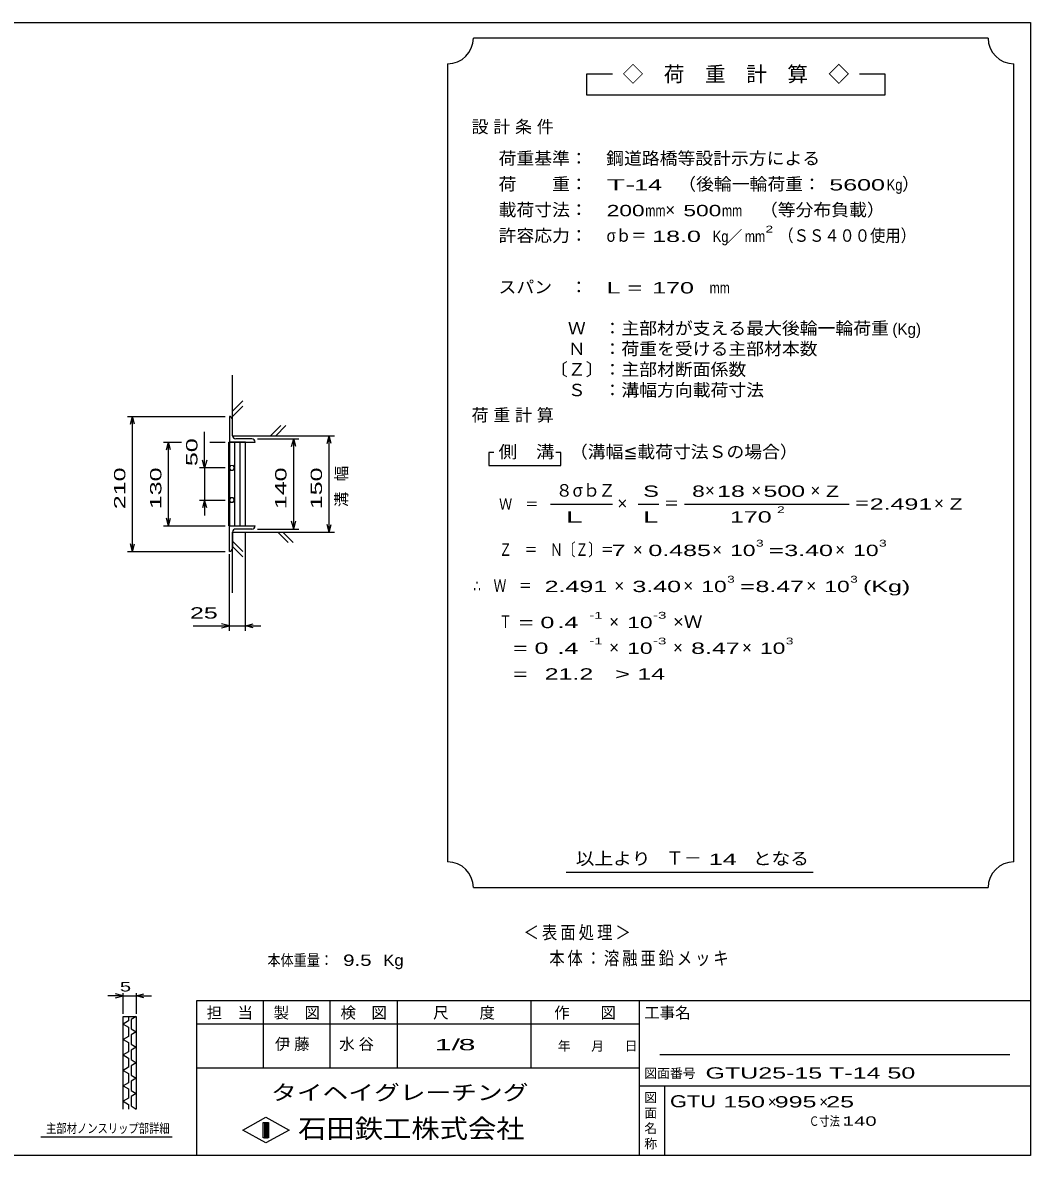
# Model space of a CAD drawing. Units: millimetres, scale not verified. Extents: x -1456 to 1385, y -1026 to 843.
# Drawn here: x -181 to 1385, y -917 to 843 of the extents above; entities that cross this region are included whole.
import ezdxf
from ezdxf.enums import TextEntityAlignment as Align

# ---------------------------------------------------------------- set-up
doc = ezdxf.new("R2010")
doc.units = ezdxf.units.MM
doc.header["$LTSCALE"] = 8
for name, color, linetype, lineweight in [('0_2', 150, 'Continuous', 25), ('16', 3, 'Continuous', 25), ('22', 4, 'Continuous', 25), ('24', 2, 'Continuous', 25), ('32', 4, 'Continuous', 25)]:
    doc.layers.add(name, color=color, linetype=linetype, lineweight=lineweight)
doc.styles.add('ベクトル', font='')
doc.styles.get('ベクトル').set_extended_font_data('ベクトル')

msp = doc.modelspace()

# ---------------------------------------------------------------- linework, layer by layer
at = {"layer": '0_2'}
for p, q in [((-1383.2, 842.8), (1384.8, 842.8)), ((1384.8, 842.8), (1384.8, -917.2)), ((1384.8, -677.2), (88.8, -677.2)), ((88.8, -677.2), (88.8, -917.2)), ((192.8, -677.2), (192.8, -781.2)), ((296.8, -781.2), (296.8, -677.2)), ((400.8, -677.2), (400.8, -781.2)), ((608.8, -781.2), (608.8, -677.2)), ((776.8, -677.2), (776.8, -917.2)), ((776.8, -713.2), (88.8, -713.2)), ((1352.8, -761.2), (808.8, -761.2)), ((88.8, -781.2), (776.8, -781.2)), ((776.8, -809.2), (1384.8, -809.2)), ((816.8, -917.2), (816.8, -809.2)), ((160.8, -878), (196.8, -858)), ((196.8, -858), (232.8, -878)), ((196.8, -898), (160.8, -878)), ((192.8, -866), (200.8, -866)), ((192.8, -890), (192.8, -866)), ((192.8, -866), (194.4, -866)), ((194.4, -866), (194.4, -890)), ((196, -890), (196, -866)), ((196, -866), (197.6, -866)), ((232.8, -878), (196.8, -898)), ((197.6, -866), (197.6, -890)), ((199.2, -890), (199.2, -866)), ((199.2, -866), (200.8, -866)), ((200.8, -866), (200.8, -890)), ((200.8, -866), (200.8, -890)), ((200.8, -890), (192.8, -890)), ((194.4, -890), (196, -890)), ((197.6, -890), (199.2, -890)), ((1384.8, -917.2), (-1383.2, -917.2))]:
    msp.add_line(p, q, dxfattribs=at)
at = {"layer": '16'}
for p, q in [((140, 231), (140, 191)), ((145, 201), (145, 226)), ((175, 196), (150, 196)), ((139.3, 61), (139.3, 191)), ((139.3, 191), (140, 191)), ((140, 191), (180, 191)), ((140, 191), (140, 61)), ((165, 191), (140, 191)), ((148, 191), (148, 61)), ((157, 61), (157, 191)), ((165, 61), (165, 191)), ((142, 154.4), (140, 151)), ((140, 151), (142, 147.5)), ((146, 154.5), (142, 154.4)), ((142, 147.5), (146, 147.6)), ((148, 151), (146, 154.5)), ((146, 147.6), (148, 151)), ((142, 104.5), (140, 101)), ((140, 101), (142, 97.5)), ((146, 104.5), (142, 104.5)), ((142, 97.5), (146, 97.5)), ((148, 101), (146, 104.5)), ((146, 97.5), (148, 101)), ((140, 61), (139.3, 61)), ((140, 61), (180, 61)), ((140, 21), (140, 61)), ((140, 61), (165, 61)), ((175, 56), (150, 56)), ((145, 51), (145, 26))]:
    msp.add_line(p, q, dxfattribs=at)
for centre, start, end in [((140, 226), 0, 90), ((150, 201), 180, 270), ((175, 191), 0, 90), ((150, 51), 90, 180), ((175, 61), 270, 0), ((140, 26), 270, 0)]:
    msp.add_arc(centre, 5, start, end, dxfattribs=at)
at = {"layer": '22'}
for p, q in [((145, 201), (145, 295)), ((145, 239), (161, 255)), ((145, 231), (161, 247)), ((-18.4, 231), (133.6, 231)), ((-13.6, 219), (-10.4, 231)), ((-7.2, 219), (-10.4, 231)), ((-10.4, 21), (-10.4, 231)), ((204, 201), (220, 217)), ((212, 201), (228, 217)), ((101.6, 151), (101.6, 207)), ((145, 201), (303.2, 201)), ((184, 196), (248, 196)), ((236.8, 184), (240, 196)), ((243.2, 184), (240, 196)), ((240, 56), (240, 196)), ((292, 189), (295.2, 201)), ((298.4, 189), (295.2, 201)), ((295.2, 51), (295.2, 201)), ((37.6, 191), (65.6, 191)), ((42.4, 179), (45.6, 191)), ((48.8, 179), (45.6, 191)), ((45.6, 61), (45.6, 191)), ((109.6, 191), (133.6, 191)), ((101.6, 151), (98.4, 163)), ((104.8, 163), (101.6, 151)), ((133.6, 151), (93.6, 151)), ((101.6, 151), (101.6, 101)), ((93.6, 101), (133.6, 101)), ((101.6, 101), (98.4, 89)), ((104.8, 89), (101.6, 101)), ((101.6, 101), (101.6, 77)), ((45.6, 61), (42.4, 73)), ((45.6, 61), (48.8, 73)), ((37.6, 61), (133.6, 61)), ((184, 56), (248, 56)), ((240, 56), (236.8, 68)), ((240, 56), (243.2, 68)), ((295.2, 51), (292, 63)), ((295.2, 51), (298.4, 63)), ((145, 51), (303.2, 51)), ((145, -43), (145, 51)), ((161, 21), (145, 37)), ((165, -102.4), (165, 49.6)), ((231.2, 35), (215.2, 51)), ((239.2, 35), (223.2, 51)), ((-18.4, 21), (133.6, 21)), ((-10.4, 21), (-13.6, 33)), ((-10.4, 21), (-7.2, 33)), ((161, 13), (145, 29)), ((140, -102.4), (140, 17)), ((84, -94.4), (140, -94.4)), ((140, -94.4), (128, -91.2)), ((128, -97.6), (140, -94.4)), ((140, -94.4), (165, -94.4)), ((165, -94.4), (177, -91.2)), ((177, -97.6), (165, -94.4)), ((165, -94.4), (189, -94.4))]:
    msp.add_line(p, q, dxfattribs=at)
at = {"layer": '24', "color": 4}
for p, q in [((1319.2, 818.8), (519.2, 818.8)), ((479.2, 778.8), (479.2, -461.2)), ((1359.2, -461.2), (1359.2, 778.8)), ((735.2, 762.8), (695.2, 762.8)), ((695.2, 762.8), (695.2, 730.8)), ((1159.2, 762.8), (1119.2, 762.8)), ((1159.2, 730.8), (1159.2, 762.8)), ((695.2, 730.8), (1159.2, 730.8)), ((551.2, 174.8), (543.2, 174.8)), ((543.2, 174.8), (543.2, 154.8)), ((655.2, 174.8), (647.2, 174.8)), ((655.2, 154.8), (655.2, 174.8)), ((543.2, 154.8), (655.2, 154.8)), ((639.2, 94.8), (735.2, 94.8)), ((775.2, 94.8), (807.2, 94.8)), ((847.2, 94.8), (1103.2, 94.8)), ((663.2, -477.2), (1047.2, -477.2)), ((519.2, -501.2), (1319.2, -501.2))]:
    msp.add_line(p, q, dxfattribs=at)
for centre, start, end in [((479.2, 818.8), 270, 0), ((1359.2, 818.8), 180, 270), ((479.2, -501.2), 0, 90), ((1359.2, -501.2), 90, 180)]:
    msp.add_arc(centre, 40, start, end, dxfattribs=at)
at = {"layer": '32'}
for p, q in [((-24.8, -669.2), (-36.8, -666)), ((-24.8, -697.2), (-24.8, -665.2)), ((-4.8, -665.2), (-4.8, -697.2)), ((-4.8, -669.2), (7.2, -666)), ((-24.8, -669.2), (-48.8, -669.2)), ((-36.8, -672.4), (-24.8, -669.2)), ((-24.8, -669.2), (-4.8, -669.2)), ((7.2, -672.4), (-4.8, -669.2)), ((-4.8, -669.2), (19.2, -669.2)), ((-24.8, -701.2), (-4.8, -701.2)), ((-24.8, -845.2), (-24.8, -701.2)), ((-16.8, -701.2), (-16.8, -708.4)), ((-4.8, -701.2), (-12.8, -706)), ((-4.8, -701.2), (-4.8, -845.2)), ((-16.8, -708.4), (-24.8, -713.2)), ((-24.8, -713.2), (-16.8, -718)), ((-16.8, -718), (-16.8, -732.4)), ((-12.8, -706), (-12.8, -720.4)), ((-12.8, -720.4), (-4.8, -725.2)), ((-16.8, -732.4), (-24.8, -737.2)), ((-24.8, -737.2), (-16.8, -742)), ((-4.8, -725.2), (-12.8, -730)), ((-12.8, -730), (-12.8, -744.4)), ((-16.8, -756.4), (-24.8, -761.2)), ((-16.8, -742), (-16.8, -756.4)), ((-12.8, -744.4), (-4.8, -749.2)), ((-4.8, -749.2), (-12.8, -754)), ((-12.8, -754), (-12.8, -768.4)), ((-24.8, -761.2), (-16.8, -766)), ((-16.8, -766), (-16.8, -780.4)), ((-12.8, -768.4), (-4.8, -773.2)), ((-4.8, -773.2), (-12.8, -778)), ((-16.8, -780.4), (-24.8, -785.2)), ((-24.8, -785.2), (-16.8, -790)), ((-16.8, -790), (-16.8, -804.4)), ((-12.8, -778), (-12.8, -792.4)), ((-16.8, -804.4), (-24.8, -809.2)), ((-24.8, -809.2), (-16.8, -814)), ((-12.8, -792.4), (-4.8, -797.2)), ((-4.8, -797.2), (-12.8, -802)), ((-12.8, -802), (-12.8, -816.4)), ((-16.8, -814), (-16.8, -828.4)), ((-12.8, -816.4), (-4.8, -821.2)), ((-4.8, -821.2), (-12.8, -826)), ((-12.8, -826), (-12.8, -840.4)), ((-16.8, -828.4), (-24.8, -833.2)), ((-24.8, -833.2), (-16.8, -838)), ((-16.8, -838), (-16.8, -845.2)), ((-12.8, -840.4), (-4.8, -845.2)), ((51.2, -889.2), (-152.8, -889.2))]:
    msp.add_line(p, q, dxfattribs=at)

# ---------------------------------------------------------------- texts
at = {"layer": '0_2', "style": 'ベクトル'}
for s, height, p in [('担\u3000当', 17.6, (104.8, -695.6)), ('製\u3000図', 17.6, (208.8, -695.6)), ('検\u3000図', 17.6, (312.8, -695.6)), ('尺\u3000\u3000度', 17.6, (456.8, -695.6)), ('作\u3000\u3000図', 17.6, (644.8, -695.6)), ('工事名', 17.6, (784.8, -695.6)), ('年', 14.7, (650.4, -747.2)), ('月', 14.7, (702.4, -747.2)), ('日', 14.7, (754.4, -747.2)), ('図面番号', 14.66, (784.8, -789.6)), ('図', 14.7, (784.8, -827.2)), ('面', 14.7, (784.8, -851.2)), ('名', 14.7, (784.8, -875.2)), ('称', 14.7, (784.8, -899.2))]:
    msp.add_text(s, height=height, dxfattribs=at).set_placement(p, align=Align.MIDDLE_LEFT)
at = {"layer": '0_2', "color": 222, "style": 'ベクトル'}
for s, height, width, p in [('タイヘイグレーチング', 23.46, 1.25, (204.8, -819.6)), ('石田鉄工株式会社', 29.33, 1.1, (246.8, -875.6))]:
    msp.add_text(s, height=height, dxfattribs=dict(at, width=width)).set_placement(p, align=Align.MIDDLE_LEFT)
at = {"layer": '22', "color": 2, "style": 'ベクトル', "width": 1.65}
for s, p in [(' 50 ', (81.6, 143)), (' 210 ', (-30.4, 76)), (' 130 ', (25.6, 76)), (' 140 ', (220, 76)), (' 150 ', (275.2, 76))]:
    msp.add_text(s, height=17.6, rotation=90, dxfattribs=at).set_placement(p, align=Align.MIDDLE_LEFT)
at = {"layer": '22', "color": 2, "style": 'ベクトル'}
for s, height, width, p in [(' 25 ', 17.6, 1.65, (68, -74.4)), ('本体重量：', 17.6, 0.85, (199.2, -614)), ('  9.5', 17.6, 1.35, (299.2, -614)), ('Kg', 17.6, 1.1, (379.2, -614)), ('1/', 17.6, 2, (459.2, -745.2)), (' 8 ', 17.6, 2, (483.2, -745.2)), ('GTU25-15 T-14 50        ', 17.6, 1.65, (880, -789.2)), ('GTU', 18.77, 1.35, (824.8, -833.2)), (' 150 ', 17.6, 1.65, (896.8, -834)), (' 995 ', 17.6, 1.65, (976.8, -834)), (' 25 ', 17.6, 1.65, (1056.8, -834)), ('Ｃ寸法：', 14.66, 0.8, (1040.8, -864)), (' 140 ', 14.66, 1.6, (1084.8, -864))]:
    msp.add_text(s, height=height, dxfattribs=dict(at, width=width)).set_placement(p, align=Align.MIDDLE_LEFT)
for p in [(976.8, -834), (1056.8, -834)]:
    msp.add_text('×', height=17.6, dxfattribs=at).set_placement(p, align=Align.MIDDLE_LEFT)
at = {"layer": '22', "color": 2, "insert": (315.2, 90), "char_height": 17.6, "attachment_point": 4, "rotation": 90, "style": 'ベクトル'}
msp.add_mtext('\\T1.67;溝幅', dxfattribs=at)
at = {"layer": '22', "color": 2, "attachment_point": 4, "style": 'ベクトル'}
for s, insert, char_height in [('\\T1.2;\\W0.85;＜表面処理＞', (597.2, -572), 20.53), ('\\T1.19;\\W0.85;本体：溶融亜鉛メッキ', (637.2, -612), 20.53), ('\\T1.25;伊藤\u3000', (210.8, -745.2), 17.6), ('\\T1.25;水谷\u3000', (310.8, -745.2), 17.6)]:
    msp.add_mtext(s, dxfattribs=dict(at, insert=insert, char_height=char_height))
at = {"layer": '24', "style": 'ベクトル'}
for s, height, p in [('◇\u3000荷\u3000重\u3000計\u3000算\u3000◇', 23.46, (751.2, 762.8)), ('）', 19.4, (1185.6, 592)), ('×', 19.4, (817.6, 552)), ('／', 17.6, (913.2, 510.8)), ('(Kg)', 17.6, (1170.4, 366.8)), ('８', 19.4, (647.2, 116)), ('σｂ', 19.35, (673.6, 116)), ('Ｚ', 19.4, (713.6, 116)), ('×', 19.4, (879.2, 116)), ('×', 19.4, (951.2, 116)), ('×', 19.4, (1043.2, 116)), ('×', 19.4, (743.2, 96)), ('×', 19.4, (1235.2, 96)), ('×', 19.4, (767.2, 24)), ('×', 19.4, (890.4, 24)), ('×', 19.4, (1081.6, 24)), ('×', 19.4, (738.4, -32)), ('×', 19.4, (845.6, -32)), ('×', 19.4, (1036.8, -32)), ('×', 19.4, (730.4, -88)), ('×', 19.4, (730.4, -128)), ('×', 19.4, (829.6, -128)), ('×', 19.4, (936.8, -128)), ('Ｔ－', 20.53, (818.4, -455.2))]:
    msp.add_text(s, height=height, dxfattribs=at).set_placement(p, align=Align.MIDDLE_LEFT)
for s, height, width, p in [('荷重基準：\u3000', 19.35, 1.05, (558.4, 632)), ('鋼道路橋等設計示方による', 19.35, 1.05, (725.6, 632)), ('荷\u3000\u3000重：\u3000', 19.35, 1.05, (558.4, 592)), ('T-', 17.6, 2, (726.4, 590.8)), (' 14 ', 17.6, 1.65, (758.4, 590.8)), ('（後輪一輪荷重：', 19.35, 1.05, (837.6, 592)), (' 5600', 17.6, 1.65, (1061.6, 590.8)), ('Kg', 17.6, 0.85, (1161.6, 590.8)), ('載荷寸法：\u3000', 19.35, 1.05, (558.4, 552)), ('\u3000（等分布負載）', 19.35, 1.05, (936.8, 552)), ('200', 17.6, 1.5, (726.4, 550.8)), ('mm', 17.6, 0.8, (786.4, 550.8)), ('500', 17.6, 1.5, (845.6, 550.8)), ('mm', 17.6, 0.8, (905.6, 550.8)), ('許容応力：\u3000', 19.35, 1.05, (558.4, 512)), ('σｂ＝', 19.35, 0.9, (726.4, 512)), (' 18.0', 17.6, 1.65, (786.4, 510.8)), ('Kg', 17.6, 0.85, (891.2, 510.8)), ('mm', 17.6, 0.8, (941.2, 510.8)), ('2', 10.6, 1.5, (973.2, 522)), ('（ＳＳ４００使用）', 19.35, 0.9, (993.2, 512)), ('スパン\u3000：\u3000', 19.35, 1.05, (558.4, 432)), ('L =', 17.6, 1.65, (726.4, 430.8)), (' 170 ', 17.6, 1.65, (786.4, 430.8)), ('mm', 17.6, 0.8, (886.4, 430.8)), ('\u3000Ｗ\u3000：主部材が支える最大後輪一輪荷重', 19.35, 1.05, (638.4, 368)), ('\u3000Ｎ\u3000：荷重を受ける主部材本数', 19.35, 1.05, (638.4, 336)), ('〔Ｚ〕：主部材断面係数', 19.35, 1.05, (638.4, 304)), ('\u3000Ｓ\u3000：溝幅方向載荷寸法', 19.35, 1.05, (638.4, 272)), ('側\u3000溝', 19.35, 1.1, (558.4, 176)), ('\u3000（溝幅≦載荷寸法Ｓの場合）', 19.35, 1.05, (641.6, 176)), ('S', 17.6, 1.55, (783.2, 114.8)), ('8', 17.6, 1.5, (859.2, 114.8)), (' 18 ', 17.6, 1.65, (887.2, 114.8)), (' 500 ', 17.6, 1.65, (959.2, 114.8)), ('Z', 17.6, 1.4, (1067.2, 114.8)), ('Ｗ\u3000＝', 17.6, 0.85, (559.2, 94.8)), ('＝', 19.4, 0.9, (815.2, 96)), ('2', 10.6, 1.5, (991.2, 86)), ('＝', 19.4, 0.9, (1111.2, 96)), ('2.491', 17.6, 1.65, (1135.2, 94.8)), ('Z', 17.6, 1.4, (1259.2, 94.8)), ('L', 17.6, 1.8, (783.2, 74.8)), (' 170 ', 17.6, 1.65, (907.2, 74.8)), ('Ｚ\u3000＝\u3000Ｎ〔Ｚ〕＝', 19.35, 0.75, (559.2, 24)), ('3', 10.6, 1.5, (958.4, 34)), ('3', 10.6, 1.5, (1149.6, 34)), (' 7 ', 17.6, 1.65, (723.2, 22.8)), ('0.485', 17.6, 1.65, (791.2, 22.8)), ('10', 17.6, 1.5, (918.4, 22.8)), ('=', 17.6, 1.7, (978.4, 22.8)), ('3.40', 17.6, 1.65, (1002.4, 22.8)), ('10', 17.6, 1.5, (1109.6, 22.8)), ('3', 10.6, 1.5, (913.6, -22)), ('3', 10.6, 1.5, (1104.8, -22)), ('∴\u3000Ｗ\u3000＝', 19.35, 0.75, (519.2, -32)), (' 2.491', 17.6, 1.65, (619.2, -33.2)), ('3.40', 17.6, 1.65, (766.4, -33.2)), ('10', 17.6, 1.5, (873.6, -33.2)), ('=', 17.6, 1.7, (933.6, -33.2)), ('8.47', 17.6, 1.65, (957.6, -33.2)), ('10', 17.6, 1.5, (1064.8, -33.2)), ('(Kg)', 17.6, 1.65, (1124.8, -33.2)), ('Ｔ', 19.4, 0.75, (559.2, -88)), (' = 0', 17.6, 1.65, (579.2, -89.2)), (' .4 ', 17.6, 1.65, (639.2, -89.2)), ('-1', 10.56, 1.65, (699.2, -78)), ('10', 17.6, 1.5, (758.4, -89.2)), ('-3', 10.56, 1.65, (798.4, -78)), ('×Ｗ', 19.35, 1.1, (829.6, -88)), ('  = 0', 17.6, 1.65, (559.2, -129.2)), (' .4 ', 17.6, 1.65, (639.2, -129.2)), ('-1', 10.56, 1.65, (699.2, -118)), ('10', 17.6, 1.5, (758.4, -129.2)), ('-3', 10.56, 1.65, (798.4, -118)), ('8.47', 17.6, 1.65, (857.6, -129.2)), ('10', 17.6, 1.5, (964.8, -129.2)), ('3', 10.6, 1.5, (1004.8, -118)), ('  =', 17.6, 1.65, (559.2, -169.2)), (' 21.2', 17.6, 1.65, (619.2, -169.2)), ('>', 17.6, 1.7, (739.2, -169.2)), (' 14 ', 17.6, 1.65, (763.2, -169.2)), ('以上より\u3000', 19.35, 1.1, (678.4, -456)), (' 14 ', 17.6, 1.65, (874.4, -457.2)), ('となる', 19.35, 1.1, (953.6, -456))]:
    msp.add_text(s, height=height, dxfattribs=dict(at, width=width)).set_placement(p, align=Align.MIDDLE_LEFT)
at = {"layer": '24', "attachment_point": 4, "style": 'ベクトル'}
for s, insert, char_height in [('\\T1.28;設計条件', (516.4, 680), 19.35), ('\\T1.28;荷重計算', (516.4, 232), 19.35), ('\\T1.5;\\W2;\\~L\\~', (643.2, 74.8), 17.6)]:
    msp.add_mtext(s, dxfattribs=dict(at, insert=insert, char_height=char_height))
at = {"layer": '32', "color": 2, "style": 'ベクトル'}
for s, width, p in [(' 5 ', 1.6, (-38.8, -655.2)), ('主部材ノンスリップ部詳細', 0.8, (-144.8, -875.2))]:
    msp.add_text(s, height=14.66, dxfattribs=dict(at, width=width)).set_placement(p, align=Align.MIDDLE_LEFT)

doc.saveas('drawing.dxf')
